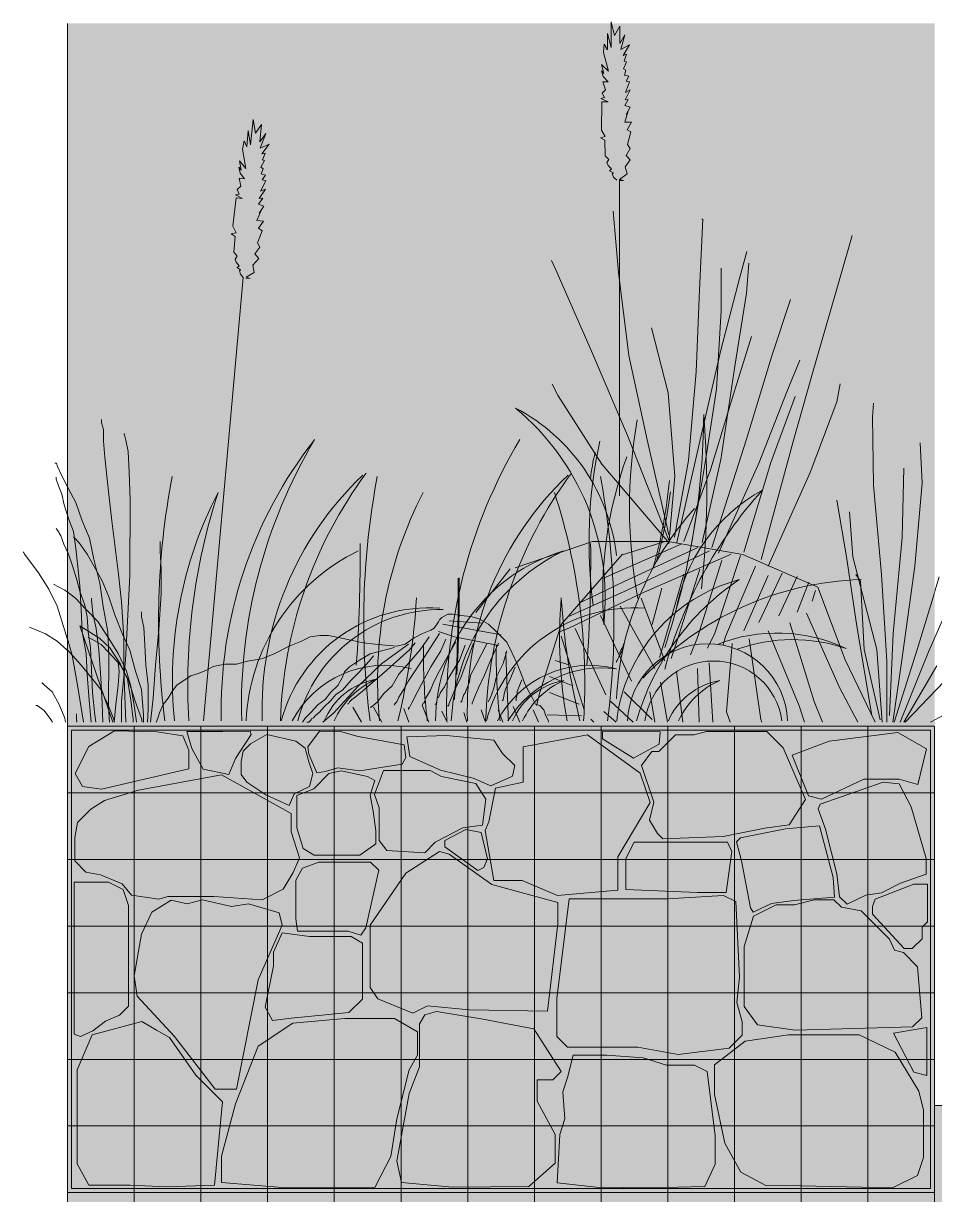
# Model space of a CAD drawing. Header units: centimetres. Extents: x -4381 to 5639, y -3920 to 4826.
# Drawn here: x 4.765 to 5.658, y 6.069 to 7.218 of the extents above; entities that cross this region are included whole.
import ezdxf
from ezdxf.xclip import XClip

# ---------------------------------------------------------------- set-up
doc = ezdxf.new("R2010")
doc.units = ezdxf.units.CM
doc.header["$MEASUREMENT"] = 0
doc.header["$XCLIPFRAME"] = 0
doc.set_wipeout_variables(frame=1)
doc.linetypes.add('Wipeout_Contour', pattern=[100, 0, -100])
for name, color, linetype, lineweight, true_color in [('00-TREES_Pen_No__184', 7, 'Continuous', 5, 0xc5d295), ('cad-block.com_Pen_No__62', 7, 'Continuous', 5, 0xaaaaaa), ('Mur de clôture_Pen_No__178', 7, 'Continuous', 5, 0xbda888)]:
    doc.layers.add(name, color=color, linetype=linetype, lineweight=lineweight, true_color=true_color)
for name, color, linetype, lineweight in [('0_Pen_No__1', 7, 'Continuous', 5), ('0_Pen_No__15', 214, 'Continuous', 5), ('0_Pen_No__7', 7, 'Continuous', 5), ('Mur de clôture_Pen_No__1', 7, 'Continuous', 5), ('net_Pen_No__1', 7, 'Continuous', 5)]:
    doc.layers.add(name, color=color, linetype=linetype, lineweight=lineweight)
doc.layers.add('Drawing & Figure', color=7, linetype='Continuous')
doc.layers.add('Mur de clôture', color=7, linetype='Continuous')

# ---------------------------------------------------------------- blocks, each defined once
blk = doc.blocks.new('Drawing_9_9', base_point=(-322.8585, 10.6179))
at = {"layer": '0_Pen_No__7', "linetype": 'Continuous', "ltscale": 10}
for p, q in [((4.7971, 6.7865), (4.7954, 6.7865)), ((4.7982, 6.7832), (4.7971, 6.7865)), ((4.797, 6.7707), (4.797, 6.7729)), ((4.7992, 6.7642), (4.797, 6.7707)), ((4.798, 6.7206), (4.7969, 6.7223)), ((4.8013, 6.7152), (4.798, 6.7206)), ((4.7659, 6.6973), (4.7648, 6.6995)), ((4.7648, 6.6995), (4.7648, 6.6984)), ((4.7719, 6.6891), (4.7659, 6.6973)), ((4.7794, 6.6788), (4.7719, 6.6891)), ((4.7898, 6.663), (4.7794, 6.6788)), ((4.799, 6.6651), (4.7941, 6.6679)), ((4.7979, 6.6461), (4.7898, 6.663)), ((4.7761, 6.6233), (4.7706, 6.6255)), ((4.7864, 6.6189), (4.7761, 6.6233)), ((4.7978, 6.6118), (4.7864, 6.6189)), ((4.7852, 6.5689), (4.783, 6.571)), ((4.783, 6.571), (4.783, 6.57)), ((4.7928, 6.5623), (4.7852, 6.5689)), ((4.7999, 6.5498), (4.7928, 6.5623)), ((4.7781, 6.5487), (4.777, 6.5487)), ((4.7852, 6.5438), (4.7781, 6.5487)), ((4.7917, 6.5351), (4.7852, 6.5438)), ((4.7931, 6.5324), (4.7917, 6.5351))]:
    blk.add_line(p, q, dxfattribs=at)
at = {"color": 254, "linetype": 'Wipeout_Contour', "lineweight": 0, "ltscale": 34.563073}
blk.add_wipeout([(4.808, 7.2179), (4.808, 6.5286), (5.658, 6.5286), (5.658, 7.2179)], dxfattribs=at).dxf.layer = 'Mur de clôture'
at = {"layer": 'Mur de clôture_Pen_No__178', "linetype": 'Continuous', "ltscale": 10}
blk.add_hatch(color=256, dxfattribs=at).paths.add_polyline_path([(4.808, 7.2179), (4.808, 6.5286), (5.658, 6.5286), (5.658, 7.2179)])
at = {"layer": '0_Pen_No__1', "linetype": 'Continuous', "ltscale": 10}
blk.add_line((5.3491, 7.0649), (5.3491, 6.7544), dxfattribs=at)
for centre, radius, start, end in [((5.0943, 6.6543), 0.2408, 353.804, 50.5944), ((5.1605, 6.675), 0.1868, 6.4157, 62.3514), ((5.8464, 6.743), 0.4875, 169.8252, 190.5422), ((4.6983, 6.8397), 0.7334, 341.4021, 359.5724), ((4.5405, 6.7605), 0.8942, 353.7574, 4.7341), ((5.7879, 6.709), 0.4687, 167.8041, 187.5915), ((5.5463, 6.7442), 0.2273, 166.6169, 173.1955), ((5.725, 6.6584), 0.3924, 159.9977, 184.3941), ((4.9314, 6.8129), 0.4687, 344.0783, 354.6946), ((4.9156, 6.8206), 0.4875, 344.4472, 352.6735), ((5.8109, 6.4707), 0.4327, 138.0458, 164.7605), ((5.5697, 6.6126), 0.1679, 118.662, 170.691), ((5.6477, 6.5407), 0.3019, 138.1844, 177.2435), ((3.6508, 6.6916), 1.444, 355.903, 0.6361), ((3.8769, 6.6916), 1.444, 355.903, 0.6361), ((3.747, 6.6578), 1.444, 355.903, 0.6361), ((3.7422, 6.6616), 1.4498, 356.7463, 0.4845), ((5.5951, 6.3672), 0.3052, 91.72, 136.9642), ((5.5035, 6.4616), 0.1583, 64.6579, 111.632), ((4.9314, 6.8129), 0.4687, 332.9719, 334.3081), ((5.519, 6.4519), 0.1615, 71.1137, 109.791), ((4.9156, 6.8206), 0.4875, 331.9566, 333.7023)]:
    blk.add_arc(centre, radius, start, end, dxfattribs=at)
at = {"layer": '0_Pen_No__15', "linetype": 'Continuous', "ltscale": 10, "flags": 128}
for points in [[(5.3464, 7.0641), (5.3432, 7.0672), (5.342, 7.0703), (5.3431, 7.0713), (5.3394, 7.0734), (5.3413, 7.0753), (5.3381, 7.0785), (5.3367, 7.0813), (5.3385, 7.0845), (5.3349, 7.0881), (5.3347, 7.1033), (5.3305, 7.1057), (5.3351, 7.1069), (5.3315, 7.1132), (5.3319, 7.1411), (5.3379, 7.1411), (5.3309, 7.1442), (5.3345, 7.1452), (5.332, 7.1496), (5.3353, 7.1529), (5.3329, 7.1607), (5.338, 7.1607), (5.3332, 7.1657), (5.3313, 7.1715), (5.3339, 7.1689), (5.3315, 7.1777), (5.3383, 7.1709), (5.3334, 7.1893), (5.3342, 7.1976), (5.3372, 7.192), (5.3372, 7.208), (5.3408, 7.1944), (5.3408, 7.2193), (5.3443, 7.2062), (5.3495, 7.2152), (5.3495, 7.1983), (5.3544, 7.2068), (5.3505, 7.1922), (5.3588, 7.197), (5.3528, 7.1865), (5.3558, 7.1876), (5.3537, 7.1809), (5.356, 7.1803), (5.3531, 7.1735), (5.3553, 7.1722), (5.3539, 7.167), (5.3584, 7.1663), (5.3555, 7.1613), (5.359, 7.1606), (5.355, 7.15), (5.3596, 7.1526), (5.3545, 7.143), (5.3577, 7.1434), (5.3542, 7.1373), (5.3597, 7.1358), (5.3557, 7.1284), (5.3577, 7.1321), (5.3543, 7.1211), (5.3609, 7.1211), (5.3565, 7.1136), (5.3603, 7.1114), (5.357, 7.0992), (5.3596, 7.0953), (5.3556, 7.0884), (5.3597, 7.0842), (5.3546, 7.0772), (5.3565, 7.0702), (5.3491, 7.0649), (5.3531, 7.0638), (5.3491, 7.0637)], [(4.9803, 6.9686), (4.9774, 6.972), (4.9765, 6.9752), (4.9777, 6.9761), (4.9742, 6.9786), (4.9762, 6.9802), (4.9734, 6.9837), (4.9723, 6.9867), (4.9744, 6.9896), (4.9711, 6.9936), (4.9724, 7.0088), (4.9685, 7.0116), (4.9732, 7.0123), (4.9702, 7.0189), (4.9734, 7.0467), (4.9794, 7.0461), (4.9727, 7.0498), (4.9764, 7.0505), (4.9743, 7.0551), (4.9779, 7.0581), (4.9763, 7.066), (4.9814, 7.0655), (4.9771, 7.071), (4.9758, 7.0769), (4.9781, 7.0741), (4.9766, 7.0831), (4.9827, 7.0757), (4.9796, 7.0945), (4.9812, 7.1026), (4.9837, 7.0968), (4.9852, 7.1127), (4.9875, 7.0988), (4.99, 7.1236), (4.9922, 7.1103), (4.9982, 7.1186), (4.9965, 7.1018), (5.0023, 7.1098), (4.9969, 7.0956), (5.0057, 7.0996), (4.9986, 7.0898), (5.0017, 7.0906), (4.999, 7.0841), (5.0012, 7.0833), (4.9976, 7.0768), (4.9997, 7.0753), (4.9979, 7.0703), (5.0022, 7.0691), (4.9988, 7.0644), (5.0023, 7.0634), (4.9972, 7.0532), (5.0021, 7.0554), (4.996, 7.0463), (4.9993, 7.0464), (4.9952, 7.0407), (5.0005, 7.0386), (4.9958, 7.0316), (4.9982, 7.0351), (4.9937, 7.0246), (5.0002, 7.024), (4.9952, 7.0169), (4.9987, 7.0143), (4.9943, 7.0025), (4.9964, 6.9983), (4.9917, 6.9919), (4.9955, 6.9873), (4.9897, 6.9809), (4.9909, 6.9737), (4.983, 6.9691), (4.9869, 6.9676), (4.9829, 6.968)]]:
    blk.add_lwpolyline(points, dxfattribs=at)
at = {"layer": '0_Pen_No__7', "linetype": 'Continuous', "ltscale": 10}
for p, q in [((5.3481, 6.9737), (5.3428, 7.0336)), ((5.4275, 6.9567), (5.4309, 7.0258)), ((5.4309, 7.0258), (5.4298, 7.0258)), ((5.5657, 6.97), (5.5772, 7.0097)), ((5.4672, 6.9691), (5.4738, 6.9941)), ((5.2866, 6.976), (5.2823, 6.9852)), ((5.3218, 6.8965), (5.2866, 6.976)), ((5.4487, 6.9359), (5.4487, 6.9778)), ((5.4737, 6.9533), (5.476, 6.9827)), ((5.3583, 6.892), (5.3481, 6.9737)), ((5.4486, 6.8973), (5.4672, 6.9691)), ((5.5383, 6.8748), (5.5657, 6.97)), ((5.4241, 6.8761), (5.4275, 6.9567)), ((5.4622, 6.8815), (5.4737, 6.9533)), ((5.4986, 6.8918), (5.5167, 6.9472)), ((5.4442, 6.8592), (5.4487, 6.9359)), ((5.3968, 6.8555), (5.3806, 6.9192)), ((5.461, 6.8543), (5.4785, 6.9109)), ((5.357, 6.8137), (5.3218, 6.8965)), ((5.4261, 6.801), (5.4486, 6.8973)), ((5.3761, 6.8093), (5.3583, 6.892)), ((5.4735, 6.8102), (5.4986, 6.8918)), ((5.5133, 6.8564), (5.5258, 6.8874)), ((5.4168, 6.7891), (5.4241, 6.8761)), ((5.4484, 6.7901), (5.4622, 6.8815)), ((5.5192, 6.8079), (5.5383, 6.8748)), ((5.2891, 6.8525), (5.2831, 6.8639)), ((5.5622, 6.8465), (5.5655, 6.8644)), ((5.3319, 6.7855), (5.2891, 6.8525)), ((5.4032, 6.7739), (5.3968, 6.8555)), ((5.4337, 6.7912), (5.4442, 6.8592)), ((5.4386, 6.7809), (5.461, 6.8543)), ((5.4859, 6.7873), (5.5133, 6.8564)), ((5.4973, 6.7873), (5.5214, 6.852)), ((5.536, 6.7774), (5.5622, 6.8465)), ((5.597, 6.8317), (5.5981, 6.8453)), ((4.8412, 6.8261), (4.8412, 6.8294)), ((4.8434, 6.8196), (4.8412, 6.8261)), ((5.598, 6.7648), (5.597, 6.8317)), ((4.8434, 6.8082), (4.8434, 6.8196)), ((4.8651, 6.8092), (4.8635, 6.8157)), ((4.8635, 6.8157), (4.8635, 6.8147)), ((5.3976, 6.7108), (5.357, 6.8137)), ((4.8444, 6.7924), (4.8434, 6.8082)), ((4.8673, 6.7978), (4.8651, 6.8092)), ((5.3976, 6.7162), (5.3761, 6.8093)), ((5.4395, 6.7036), (5.4735, 6.8102)), ((5.4879, 6.6921), (5.5192, 6.8079)), ((5.6459, 6.7669), (5.6438, 6.8066)), ((4.8466, 6.7739), (4.8444, 6.7924)), ((4.8683, 6.7776), (4.8673, 6.7978)), ((5.4052, 6.7086), (5.4261, 6.801)), ((5.4199, 6.7086), (5.4337, 6.7912)), ((4.8025, 6.774), (4.7982, 6.7832)), ((5.3965, 6.7097), (5.3319, 6.7855)), ((5.4031, 6.714), (5.4168, 6.7891)), ((5.4123, 6.7097), (5.4386, 6.7809)), ((5.4303, 6.7085), (5.4484, 6.7901)), ((5.446, 6.6982), (5.4859, 6.7873)), ((5.4711, 6.6992), (5.4973, 6.7873)), ((5.6262, 6.7136), (5.6279, 6.7816)), ((4.809, 6.7614), (4.8025, 6.774)), ((4.8487, 6.7527), (4.8466, 6.7739)), ((4.8694, 6.7504), (4.8683, 6.7776)), ((5.3976, 6.7075), (5.4032, 6.7739)), ((5.495, 6.6856), (5.536, 6.7774)), ((4.8025, 6.756), (4.7992, 6.7642)), ((4.8046, 6.7457), (4.8025, 6.756)), ((4.816, 6.7478), (4.809, 6.7614)), ((5.606, 6.6772), (5.598, 6.7648)), ((5.6386, 6.6853), (5.6459, 6.7669)), ((4.8089, 6.7321), (4.8046, 6.7457)), ((4.8225, 6.7299), (4.816, 6.7478)), ((4.8514, 6.7298), (4.8487, 6.7527)), ((4.8692, 6.6764), (4.8694, 6.7504)), ((5.5717, 6.6947), (5.562, 6.7502)), ((5.5777, 6.6947), (5.5745, 6.7387)), ((4.8138, 6.7195), (4.8089, 6.7321)), ((4.8296, 6.713), (4.8225, 6.7299)), ((4.8578, 6.6775), (4.8514, 6.7298)), ((4.8045, 6.707), (4.8013, 6.7152)), ((4.816, 6.7027), (4.8138, 6.7195)), ((4.816, 6.7119), (4.8138, 6.7141)), ((4.8203, 6.707), (4.816, 6.7119)), ((4.8339, 6.6923), (4.8296, 6.713)), ((5.6173, 6.6195), (5.6262, 6.7136)), ((4.8089, 6.6972), (4.8045, 6.707)), ((4.8181, 6.6847), (4.816, 6.7027)), ((4.8274, 6.6972), (4.8203, 6.707)), ((4.8987, 6.7003), (4.8987, 6.7096)), ((4.8997, 6.6824), (4.8987, 6.7003)), ((5.2469, 6.6839), (5.3225, 6.7098)), ((5.3225, 6.7098), (5.3965, 6.7097)), ((5.4101, 6.7075), (5.3421, 6.6777)), ((5.3938, 6.7097), (5.3508, 6.6962)), ((5.4259, 6.7037), (5.3529, 6.6701)), ((5.4373, 6.7004), (5.3567, 6.6619)), ((5.3965, 6.7097), (5.47, 6.697)), ((4.8127, 6.6858), (4.8089, 6.6972)), ((4.8339, 6.6858), (4.8274, 6.6972)), ((4.8398, 6.6689), (4.8339, 6.6923)), ((5.3519, 6.6973), (5.2919, 6.6283)), ((5.4585, 6.6971), (5.3703, 6.6586)), ((5.4493, 6.6911), (5.4257, 6.6155)), ((5.4678, 6.696), (5.4426, 6.6198)), ((5.47, 6.697), (5.5434, 6.6648)), ((5.5819, 6.6266), (5.5717, 6.6947)), ((5.6015, 6.6037), (5.5777, 6.6947)), ((4.817, 6.6722), (4.8127, 6.6858)), ((4.8202, 6.6662), (4.8181, 6.6847)), ((4.842, 6.671), (4.8339, 6.6858)), ((4.861, 6.6503), (4.8578, 6.6775)), ((4.867, 6.6378), (4.8692, 6.6764)), ((4.8997, 6.6584), (4.8997, 6.6824)), ((5.2081, 6.6399), (5.242, 6.6828)), ((5.3421, 6.6777), (5.3328, 6.6734)), ((5.4123, 6.6776), (5.3914, 6.6052)), ((5.428, 6.6824), (5.4051, 6.6106)), ((5.4825, 6.6856), (5.4529, 6.6165)), ((5.495, 6.6763), (5.4709, 6.6219)), ((5.5086, 6.6785), (5.4856, 6.6301)), ((5.5853, 6.6707), (5.5809, 6.6772)), ((5.6112, 6.5923), (5.606, 6.6772)), ((5.6259, 6.5933), (5.6386, 6.6853)), ((4.8055, 6.6619), (4.799, 6.6651)), ((4.8202, 6.6608), (4.817, 6.6722)), ((4.8213, 6.6428), (4.8202, 6.6662)), ((4.843, 6.646), (4.8398, 6.6689)), ((4.8485, 6.6553), (4.842, 6.671)), ((5.3529, 6.6701), (5.3121, 6.6505)), ((5.3905, 6.664), (5.3811, 6.6281)), ((5.5232, 6.6752), (5.5052, 6.6366)), ((5.5347, 6.6697), (5.5232, 6.6403)), ((5.5434, 6.6648), (5.5704, 6.5935)), ((5.5889, 6.6038), (5.5853, 6.6707)), ((5.6412, 6.6047), (5.6625, 6.6749)), ((5.6521, 6.6015), (5.6843, 6.6749)), ((4.8159, 6.6542), (4.8055, 6.6619)), ((4.8262, 6.6428), (4.8159, 6.6542)), ((4.8251, 6.6471), (4.8202, 6.6608)), ((4.8316, 6.6526), (4.8316, 6.6542)), ((4.8316, 6.6542), (4.8316, 6.6515)), ((4.8327, 6.639), (4.8316, 6.6526)), ((4.8545, 6.6378), (4.8485, 6.6553)), ((4.8974, 6.6231), (4.8997, 6.6584)), ((5.3567, 6.6619), (5.2985, 6.6359)), ((5.3703, 6.6586), (5.2995, 6.6245)), ((5.3703, 6.6542), (5.3936, 6.5927)), ((5.5412, 6.6615), (5.5379, 6.6512)), ((4.8055, 6.6221), (4.7979, 6.6461)), ((4.8223, 6.621), (4.8213, 6.6428)), ((4.8272, 6.6357), (4.8251, 6.6471)), ((4.8376, 6.6313), (4.8262, 6.6428)), ((4.8474, 6.621), (4.843, 6.646)), ((4.8631, 6.6155), (4.861, 6.6503)), ((5.3496, 6.6461), (5.3838, 6.5851)), ((4.8283, 6.621), (4.8272, 6.6357)), ((4.8359, 6.6243), (4.8327, 6.639)), ((4.8484, 6.6144), (4.8376, 6.6313)), ((4.862, 6.6188), (4.8545, 6.6378)), ((4.8647, 6.5937), (4.867, 6.6378)), ((4.8806, 6.6356), (4.8806, 6.6405)), ((4.8827, 6.6253), (4.8806, 6.6356)), ((5.1673, 6.6247), (5.1717, 6.6307)), ((5.1717, 6.6307), (5.1728, 6.6329)), ((5.1728, 6.6329), (5.1749, 6.635)), ((5.1749, 6.635), (5.1809, 6.6383)), ((5.1809, 6.6383), (5.1853, 6.6383)), ((5.182, 6.6318), (5.2146, 6.6295)), ((5.1853, 6.6383), (5.1934, 6.6372)), ((5.1934, 6.6372), (5.2032, 6.6361)), ((5.2032, 6.6361), (5.2114, 6.6339)), ((5.2114, 6.6339), (5.2206, 6.6284)), ((5.3306, 6.6369), (5.3609, 6.5726)), ((5.5161, 6.63), (5.5399, 6.5527)), ((5.5324, 6.6392), (5.5649, 6.5663)), ((4.8125, 6.5982), (4.8055, 6.6221)), ((4.8397, 6.6145), (4.8202, 6.627)), ((4.8261, 6.5998), (4.8223, 6.621)), ((4.8305, 6.6052), (4.8283, 6.621)), ((4.8386, 6.603), (4.8359, 6.6243)), ((4.8484, 6.5981), (4.8474, 6.621)), ((4.8691, 6.603), (4.862, 6.6188)), ((4.8838, 6.6084), (4.8827, 6.6253)), ((4.8941, 6.5882), (4.8974, 6.6231)), ((5.1477, 6.615), (5.1559, 6.6193)), ((5.1559, 6.6193), (5.164, 6.6225)), ((5.1727, 6.6193), (5.158, 6.5964)), ((5.164, 6.6225), (5.1673, 6.6247)), ((5.1716, 6.6214), (5.1874, 6.616)), ((5.176, 6.6285), (5.2331, 6.6181)), ((5.2206, 6.6284), (5.2282, 6.6213)), ((5.2282, 6.6213), (5.2386, 6.611)), ((5.2919, 6.6283), (5.2711, 6.5614)), ((5.2995, 6.6245), (5.2908, 6.6212)), ((5.3055, 6.6244), (5.3358, 6.5591)), ((5.4426, 6.6198), (5.4355, 6.6051)), ((5.4949, 6.6219), (5.5252, 6.5484)), ((5.5964, 6.539), (5.5819, 6.6266)), ((5.6139, 6.539), (5.6173, 6.6195)), ((4.8103, 6.6009), (4.7978, 6.6118)), ((4.8326, 6.6134), (4.8283, 6.6156)), ((4.8408, 6.6085), (4.8326, 6.6134)), ((4.8495, 6.6052), (4.8397, 6.6145)), ((4.8484, 6.6008), (4.8408, 6.6085)), ((4.8576, 6.5997), (4.8484, 6.6144)), ((4.8631, 6.5834), (4.8631, 6.6155)), ((4.8848, 6.5883), (4.8838, 6.6084)), ((5.0105, 6.5994), (5.0253, 6.607)), ((5.0253, 6.607), (5.0367, 6.6114)), ((5.0367, 6.6114), (5.0459, 6.6162)), ((5.0459, 6.6162), (5.0552, 6.6173)), ((5.0552, 6.6173), (5.0639, 6.6173)), ((5.0639, 6.6173), (5.0753, 6.6151)), ((5.0753, 6.6151), (5.0857, 6.6129)), ((5.0857, 6.6129), (5.0982, 6.6102)), ((5.0982, 6.6102), (5.1096, 6.609)), ((5.1096, 6.609), (5.1194, 6.6079)), ((5.1422, 6.609), (5.1161, 6.59)), ((5.1194, 6.6079), (5.1308, 6.6068)), ((5.1308, 6.6068), (5.139, 6.609)), ((5.139, 6.609), (5.1477, 6.615)), ((5.1488, 6.6101), (5.1433, 6.6035)), ((5.1624, 6.616), (5.1537, 6.6035)), ((5.1885, 6.6111), (5.1727, 6.5828)), ((5.1787, 6.6138), (5.1738, 6.6024)), ((5.1874, 6.616), (5.2304, 6.6077)), ((5.1977, 6.6078), (5.1923, 6.5931)), ((5.2059, 6.6099), (5.1977, 6.5877)), ((5.2195, 6.6099), (5.208, 6.5876)), ((5.2304, 6.6099), (5.2227, 6.593)), ((5.2386, 6.611), (5.244, 6.6001)), ((5.2919, 6.6169), (5.313, 6.5488)), ((5.4051, 6.6106), (5.3996, 6.5949)), ((5.4257, 6.6155), (5.4186, 6.5986)), ((5.4529, 6.6165), (5.4508, 6.6084)), ((5.4595, 6.6095), (5.4539, 6.5425)), ((5.4763, 6.6143), (5.4876, 6.5349)), ((4.8212, 6.5884), (4.8103, 6.6009)), ((4.8179, 6.5688), (4.8125, 6.5982)), ((4.8271, 6.5791), (4.8261, 6.5998)), ((4.8315, 6.5835), (4.8305, 6.6052)), ((4.8407, 6.5758), (4.8386, 6.603)), ((4.8483, 6.5475), (4.8484, 6.5981)), ((4.8598, 6.5883), (4.8484, 6.6008)), ((4.8598, 6.5894), (4.8495, 6.6052)), ((4.8658, 6.5823), (4.8576, 6.5997)), ((4.8745, 6.5823), (4.8691, 6.603)), ((4.998, 6.5946), (5.0105, 6.5994)), ((5.1047, 6.5993), (5.0943, 6.5933)), ((5.1079, 6.5976), (5.1036, 6.5922)), ((5.1286, 6.6057), (5.1047, 6.5993)), ((5.1433, 6.6035), (5.1182, 6.5807)), ((5.1537, 6.6035), (5.1411, 6.5888)), ((5.158, 6.5964), (5.1487, 6.5828)), ((5.1738, 6.6024), (5.164, 6.5866)), ((5.2385, 6.6023), (5.2352, 6.5898)), ((5.244, 6.6001), (5.2488, 6.5897)), ((5.3914, 6.6052), (5.3882, 6.596)), ((5.6046, 6.5346), (5.5889, 6.6038)), ((4.8315, 6.5758), (4.8212, 6.5884)), ((4.8576, 6.5905), (4.8576, 6.5927)), ((4.8587, 6.5823), (4.8576, 6.5905)), ((4.8668, 6.5747), (4.8598, 6.5894)), ((4.8679, 6.5736), (4.8598, 6.5883)), ((4.8608, 6.5529), (4.8647, 6.5937)), ((4.887, 6.5687), (4.8848, 6.5883)), ((4.8918, 6.5561), (4.8941, 6.5882)), ((4.9436, 6.5832), (4.9507, 6.587)), ((4.9507, 6.587), (4.9621, 6.5892)), ((4.9621, 6.5892), (4.9735, 6.5892)), ((4.9735, 6.5892), (4.9844, 6.5924)), ((4.9844, 6.5924), (4.998, 6.5946)), ((5.0845, 6.5868), (5.0796, 6.5819)), ((5.0943, 6.5933), (5.0845, 6.5868)), ((5.1161, 6.59), (5.0921, 6.5672)), ((5.1036, 6.5922), (5.0932, 6.5808)), ((5.1411, 6.5888), (5.1329, 6.5796)), ((5.164, 6.5866), (5.158, 6.5752)), ((5.1923, 6.5931), (5.1819, 6.5763)), ((5.1977, 6.5877), (5.1933, 6.5751)), ((5.208, 6.5876), (5.2031, 6.5784)), ((5.2227, 6.593), (5.2167, 6.5784)), ((5.2352, 6.5898), (5.2281, 6.5762)), ((5.2467, 6.5865), (5.2417, 6.574)), ((5.2488, 6.5897), (5.2532, 6.5783)), ((5.2859, 6.5929), (5.2994, 6.5885)), ((4.8293, 6.5541), (4.8271, 6.5791)), ((4.8325, 6.5612), (4.8315, 6.5835)), ((4.8407, 6.5644), (4.8315, 6.5758)), ((4.8418, 6.5508), (4.8407, 6.5758)), ((4.8576, 6.5687), (4.8587, 6.5823)), ((4.8646, 6.5497), (4.8631, 6.5834)), ((4.8701, 6.5676), (4.8658, 6.5823)), ((4.8701, 6.554), (4.8668, 6.5747)), ((4.8744, 6.5529), (4.8679, 6.5736)), ((4.8804, 6.5643), (4.8745, 6.5823)), ((4.9153, 6.5686), (4.9223, 6.5735)), ((4.9223, 6.5735), (4.9289, 6.5778)), ((4.9289, 6.5778), (4.936, 6.58)), ((4.936, 6.58), (4.9436, 6.5832)), ((5.0774, 6.5765), (5.0731, 6.5683)), ((5.0796, 6.5819), (5.0774, 6.5765)), ((5.0856, 6.5732), (5.0774, 6.5639)), ((5.0932, 6.5808), (5.0856, 6.5732)), ((5.1182, 6.5807), (5.1046, 6.5693)), ((5.1329, 6.5796), (5.1264, 6.5682)), ((5.1422, 6.5731), (5.1378, 6.5649)), ((5.1487, 6.5828), (5.1422, 6.5731)), ((5.158, 6.5752), (5.1514, 6.5627)), ((5.1727, 6.5828), (5.1672, 6.5719)), ((5.1819, 6.5763), (5.1775, 6.567)), ((5.1933, 6.5751), (5.1884, 6.5659)), ((5.2031, 6.5784), (5.202, 6.5719)), ((5.2167, 6.5784), (5.2113, 6.5669)), ((5.2281, 6.5762), (5.2259, 6.5658)), ((5.2417, 6.574), (5.2374, 6.5647)), ((5.2532, 6.5739), (5.2488, 6.5625)), ((5.2532, 6.5783), (5.2564, 6.5701)), ((5.2804, 6.5772), (5.3032, 6.5679)), ((4.8222, 6.5405), (4.8179, 6.5688)), ((4.8347, 6.5394), (4.8325, 6.5612)), ((4.8472, 6.5508), (4.8407, 6.5644)), ((4.8554, 6.5497), (4.8576, 6.5687)), ((4.8733, 6.5486), (4.8701, 6.5676)), ((4.8826, 6.5393), (4.8804, 6.5643)), ((4.8869, 6.5453), (4.887, 6.5687)), ((4.9065, 6.5561), (4.9109, 6.5632)), ((4.9109, 6.5632), (4.9153, 6.5686)), ((5.066, 6.5618), (5.0605, 6.5547)), ((5.0731, 6.5683), (5.066, 6.5618)), ((5.0866, 6.5607), (5.0687, 6.5411)), ((5.0774, 6.5639), (5.0709, 6.5596)), ((5.0921, 6.5672), (5.0866, 6.5607)), ((5.097, 6.5628), (5.0899, 6.5568)), ((5.1046, 6.5693), (5.097, 6.5628)), ((5.1182, 6.5606), (5.1117, 6.5524)), ((5.1264, 6.5682), (5.1182, 6.5606)), ((5.1351, 6.5606), (5.1329, 6.5568)), ((5.1378, 6.5649), (5.1351, 6.5606)), ((5.1514, 6.5627), (5.1454, 6.5513)), ((5.1639, 6.5638), (5.159, 6.5556)), ((5.1672, 6.5719), (5.1639, 6.5638)), ((5.1737, 6.5616), (5.1715, 6.5567)), ((5.1775, 6.567), (5.1737, 6.5616)), ((5.1884, 6.5659), (5.184, 6.5556)), ((5.1987, 6.5637), (5.1976, 6.5604)), ((5.202, 6.5719), (5.1987, 6.5637)), ((5.2113, 6.5669), (5.208, 6.5593)), ((5.2259, 6.5658), (5.2227, 6.5566)), ((5.2363, 6.5615), (5.2352, 6.5544)), ((5.2374, 6.5647), (5.2363, 6.5615)), ((5.2488, 6.5625), (5.2488, 6.5593)), ((5.2564, 6.5701), (5.2602, 6.5625)), ((5.2602, 6.5625), (5.2635, 6.5565)), ((5.2711, 6.5614), (5.2678, 6.5489)), ((5.2804, 6.5614), (5.3097, 6.5499)), ((5.3538, 6.5623), (5.381, 6.5351)), ((4.8053, 6.5362), (4.7999, 6.5498)), ((4.8532, 6.5361), (4.8472, 6.5508)), ((4.8722, 6.535), (4.8701, 6.554)), ((4.8804, 6.536), (4.8744, 6.5529)), ((4.8983, 6.5414), (4.9016, 6.5496)), ((4.9016, 6.5496), (4.9065, 6.5561)), ((5.0534, 6.5493), (5.0469, 6.5422)), ((5.0605, 6.5547), (5.0534, 6.5493)), ((5.066, 6.5536), (5.0594, 6.5471)), ((5.0709, 6.5596), (5.066, 6.5536)), ((5.0834, 6.5503), (5.0823, 6.5503)), ((5.0845, 6.5525), (5.0834, 6.5503)), ((5.0866, 6.5547), (5.0845, 6.5525)), ((5.0899, 6.5568), (5.0866, 6.5547)), ((5.1117, 6.5524), (5.1068, 6.5481)), ((5.1307, 6.5524), (5.1285, 6.5502)), ((5.1285, 6.5502), (5.1285, 6.5492)), ((5.1329, 6.5568), (5.1307, 6.5524)), ((5.1454, 6.5513), (5.1421, 6.5448)), ((5.1568, 6.5513), (5.1557, 6.5491)), ((5.1579, 6.5513), (5.1568, 6.5513)), ((5.159, 6.5556), (5.1579, 6.5524)), ((5.1579, 6.5524), (5.1579, 6.5513)), ((5.1693, 6.5502), (5.1682, 6.5502)), ((5.1704, 6.5545), (5.1693, 6.5502)), ((5.1704, 6.5567), (5.1704, 6.5545)), ((5.1715, 6.5567), (5.1704, 6.5567)), ((5.184, 6.5556), (5.1818, 6.5501)), ((5.1818, 6.5501), (5.1818, 6.549)), ((5.1944, 6.5523), (5.1933, 6.5523)), ((5.1933, 6.5523), (5.1944, 6.5523)), ((5.1955, 6.5566), (5.1944, 6.5534)), ((5.1944, 6.5534), (5.1944, 6.5523)), ((5.1966, 6.5594), (5.1955, 6.5566)), ((5.1976, 6.5604), (5.1966, 6.5594)), ((5.208, 6.5593), (5.2047, 6.5512)), ((5.2047, 6.5512), (5.2047, 6.5501)), ((5.2227, 6.5566), (5.2205, 6.5522)), ((5.2352, 6.5544), (5.2341, 6.5533)), ((5.2488, 6.5593), (5.2477, 6.5555)), ((5.2477, 6.5555), (5.2477, 6.5533)), ((5.2635, 6.5565), (5.2667, 6.55)), ((5.2667, 6.55), (5.2711, 6.5489)), ((4.8167, 6.5351), (4.8167, 6.5405)), ((4.8167, 6.5405), (4.8167, 6.5362)), ((4.8972, 6.5382), (4.8983, 6.5414)), ((5.0469, 6.5422), (5.0414, 6.5368)), ((5.0512, 6.539), (5.0491, 6.5368)), ((5.0551, 6.5422), (5.0512, 6.539)), ((5.0594, 6.5471), (5.0551, 6.5422)), ((5.1057, 6.547), (5.1046, 6.547)), ((5.1068, 6.5481), (5.1057, 6.547)), ((5.1421, 6.5448), (5.1421, 6.5469)), ((5.1808, 6.548), (5.1808, 6.5491)), ((5.1818, 6.549), (5.1808, 6.548)), ((5.2711, 6.5489), (5.2749, 6.5445)), ((5.2749, 6.5445), (5.277, 6.5385)), ((5.2781, 6.5396), (5.3119, 6.5385)), ((5.313, 6.5488), (5.3146, 6.5444)), ((5.0491, 6.5368), (5.0469, 6.5357)), ((5.0469, 6.5357), (5.0469, 6.5346))]:
    blk.add_line(p, q, dxfattribs=at)
at = {"color": 254, "linetype": 'Wipeout_Contour', "lineweight": 0, "ltscale": 39.930292}
blk.add_wipeout([(5.658, 6.5286), (4.808, 6.5286), (4.808, 5.4131), (5.658, 5.4131), (5.658, 6.1562)], dxfattribs=at).dxf.layer = 'Mur de clôture'
at = {"layer": '00-TREES_Pen_No__184', "linetype": 'Continuous', "lineweight": 0, "ltscale": 10, "true_color": 0xadd995}
blk.add_hatch(color=81, dxfattribs=at).paths.add_polyline_path([(5.5994, 6.5324), (5.5964, 6.539), (5.557, 6.6289), (5.5232, 6.6752), (5.4199, 6.7086), (5.368, 6.72), (5.3012, 6.7101), (5.2321, 6.6788), (5.1978, 6.6516), (5.1477, 6.615), (5.103, 6.6097), (5.0552, 6.6173), (5.0203, 6.5956), (4.9436, 6.5832), (4.9109, 6.5632), (4.8994, 6.5324)])
at = {"layer": 'Mur de clôture', "linetype": 'Continuous', "lineweight": 0, "ltscale": 10, "true_color": 0x000000}
blk.add_hatch(color=18, dxfattribs=at).paths.add_polyline_path([(5.658, 1.8562), (6.508, 1.8562), (6.508, 6.1562), (5.658, 6.1562)])
at = {"layer": 'Mur de clôture_Pen_No__178', "linetype": 'Continuous', "ltscale": 10}
blk.add_hatch(color=256, dxfattribs=at).paths.add_polyline_path([(5.658, 6.5286), (4.808, 6.5286), (4.808, 5.4131), (5.658, 5.4131), (5.658, 6.1562)])
at = {"layer": '0_Pen_No__1', "linetype": 'Continuous', "ltscale": 10}
blk.add_line((4.9803, 6.9686), (4.9413, 6.5336), dxfattribs=at)
for centre, radius, start, end in [((5.3886, 6.5443), 0.43, 141.9142, 181.42), ((5.4908, 6.5482), 0.5123, 149.3255, 181.6242), ((5.6919, 6.5482), 0.5123, 149.3255, 181.6242), ((5.6596, 6.6313), 0.7624, 169.2468, 187.3564), ((5.3142, 6.5454), 0.3155, 133.3945, 182.1294), ((5.4483, 6.5205), 0.4318, 143.5842, 178.2607), ((5.8607, 6.6313), 0.7624, 169.2468, 187.3564), ((5.5154, 6.5454), 0.3155, 133.3945, 182.1294), ((5.6495, 6.5205), 0.4318, 143.5842, 178.2607), ((4.5813, 6.6313), 0.7624, 352.6436, 10.7532), ((5.3131, 6.5733), 0.4023, 152.7073, 185.6578), ((5.5381, 6.5695), 0.6122, 162.09, 183.3579), ((5.5142, 6.5733), 0.4023, 152.7073, 185.6578), ((4.7028, 6.5695), 0.6122, 356.6421, 17.91), ((5.1785, 6.5244), 0.1957, 115.9347, 177.2904), ((5.3446, 6.532), 0.1758, 106.6848, 179.4665), ((5.3797, 6.5244), 0.1957, 115.9347, 177.2904), ((5.5085, 6.5144), 0.1633, 104.8841, 173.2419), ((5.6061, 6.4651), 0.2498, 123.9647, 164.0699), ((4.4706, 6.6952), 0.6807, 346.2706, 356.5512), ((5.7505, 6.6152), 0.4601, 175.1306, 190.2082), ((5.9715, 6.6952), 0.6807, 183.4488, 193.7294), ((5.1618, 6.4952), 0.1493, 85.7403, 165.0763), ((5.1743, 6.4979), 0.145, 89.2291, 165.7577), ((5.3629, 6.4952), 0.1493, 85.7403, 165.0763), ((5.6895, 6.5967), 0.5326, 178.8205, 186.8028), ((5.7609, 6.5967), 0.5326, 178.8205, 186.8028), ((5.4354, 6.531), 0.0784, 1.9475, 178.0525), ((-101.4799, 2.458), 106.7979, 2.187071, 2.223184), ((5.1186, 6.4862), 0.102, 75.0609, 152.3173), ((5.3197, 6.4862), 0.102, 75.0609, 152.3173), ((5.3321, 6.4778), 0.1079, 82.5943, 148.8491), ((5.4412, 6.5247), 0.0677, 7.5862, 172.4138), ((5.1226, 6.5072), 0.0683, 100.1696, 157.2163), ((5.1426, 6.501), 0.0801, 113.6494, 155.9867), ((5.3067, 6.5061), 0.0683, 100.1696, 156.2039), ((5.3268, 6.4999), 0.0801, 113.6494, 155.1157), ((5.4595, 6.5061), 0.0683, 100.1696, 156.2039), ((5.4795, 6.4999), 0.0801, 113.6494, 155.1157)]:
    blk.add_arc(centre, radius, start, end, dxfattribs=at)
at = {"layer": '0_Pen_No__7', "linetype": 'Continuous', "ltscale": 10}
for p, q in [((4.8202, 6.627), (4.8524, 6.5324)), ((5.6065, 6.5324), (5.6015, 6.6037)), ((5.6185, 6.5324), (5.6412, 6.6047)), ((5.6243, 6.5324), (5.6521, 6.6015)), ((5.4257, 6.585), (5.4272, 6.5324)), ((5.4371, 6.5905), (5.4405, 6.5324)), ((5.5704, 6.5935), (5.5996, 6.5324)), ((5.6111, 6.5324), (5.6112, 6.5923)), ((5.6172, 6.5324), (5.6259, 6.5933)), ((5.6277, 6.5324), (5.6602, 6.5878)), ((5.6291, 6.5324), (5.6874, 6.5932)), ((5.405, 6.5824), (5.4111, 6.5324)), ((5.3788, 6.5623), (5.3839, 6.5324)), ((5.3892, 6.5715), (5.3963, 6.5324)), ((5.5649, 6.5663), (5.5829, 6.5324)), ((4.8312, 6.5324), (4.8293, 6.5541)), ((4.8426, 6.5324), (4.8418, 6.5508)), ((4.8538, 6.5324), (4.8554, 6.5497)), ((4.8608, 6.5324), (4.8608, 6.5529)), ((4.8653, 6.5324), (4.8646, 6.5497)), ((4.8892, 6.5324), (4.8918, 6.5561)), ((5.1557, 6.5491), (5.1623, 6.5324)), ((5.3402, 6.5531), (5.3626, 6.5324)), ((5.5399, 6.5527), (5.548, 6.5324)), ((4.8237, 6.5324), (4.8222, 6.5405)), ((4.8357, 6.5324), (4.8347, 6.5394)), ((4.8491, 6.5324), (4.8483, 6.5475)), ((4.8755, 6.5328), (4.8733, 6.5486)), ((4.8825, 6.5324), (4.8826, 6.5393)), ((4.8865, 6.5324), (4.8869, 6.5453)), ((4.8951, 6.5327), (4.8972, 6.5382)), ((5.0687, 6.5411), (5.0584, 6.5324)), ((5.0877, 6.5471), (5.0962, 6.5324)), ((5.1078, 6.547), (5.116, 6.5324)), ((5.1378, 6.5459), (5.1425, 6.5324)), ((5.1748, 6.5431), (5.1801, 6.5324)), ((5.1965, 6.5419), (5.1995, 6.5324)), ((5.2134, 6.5446), (5.2178, 6.5324)), ((5.2303, 6.5446), (5.2348, 6.5324)), ((5.245, 6.5478), (5.2515, 6.5324)), ((5.2645, 6.5445), (5.2698, 6.5324)), ((5.277, 6.5385), (5.2792, 6.5342)), ((5.3336, 6.5428), (5.3458, 6.5324)), ((5.4539, 6.5425), (5.4575, 6.5324)), ((5.5252, 6.5484), (5.5305, 6.5324)), ((5.6541, 6.5324), (5.683, 6.5481)), ((4.806, 6.5324), (4.8053, 6.5362)), ((4.8167, 6.5362), (4.8172, 6.5324)), ((4.817, 6.5324), (4.8167, 6.5351)), ((4.8541, 6.5324), (4.8532, 6.5361)), ((4.8722, 6.5324), (4.8722, 6.535)), ((4.8755, 6.5324), (4.8755, 6.5328)), ((4.881, 6.5324), (4.8804, 6.536)), ((4.8949, 6.5324), (4.8951, 6.5327)), ((5.0414, 6.5368), (5.0383, 6.5324)), ((5.0447, 6.5324), (5.0425, 6.5325)), ((5.0425, 6.5325), (5.0425, 6.5324)), ((5.0469, 6.5346), (5.0447, 6.5324)), ((5.2792, 6.5342), (5.2794, 6.5324)), ((5.3211, 6.5352), (5.324, 6.5324)), ((5.4876, 6.5349), (5.4886, 6.5324))]:
    blk.add_line(p, q, dxfattribs=at)
at = {"layer": 'cad-block.com_Pen_No__62', "linetype": 'Continuous', "ltscale": 10, "flags": 128}
for points in [[(4.9268, 6.4867), (4.9268, 6.5049), (4.9209, 6.5191), (4.8958, 6.5229), (4.8541, 6.5238), (4.8289, 6.5086), (4.8155, 6.4821), (4.8228, 6.4692), (4.8412, 6.4666)], [(4.941, 6.4862), (4.9298, 6.5067), (4.925, 6.5233), (4.9603, 6.5234), (4.9871, 6.5235), (4.988, 6.5204), (4.9728, 6.4969), (4.9662, 6.4812)], [(5.0035, 6.5202), (5.0317, 6.5138), (5.0411, 6.507), (5.0444, 6.4936), (5.0484, 6.482), (5.0452, 6.4693), (5.0303, 6.462), (5.0253, 6.4508), (5.0025, 6.4612), (4.9838, 6.4737), (4.9781, 6.4812), (4.9781, 6.4939), (4.9803, 6.5038), (4.9875, 6.511)], [(5.0447, 6.5009), (5.0524, 6.4828), (5.0609, 6.484), (5.073, 6.4876), (5.0946, 6.4847), (5.1361, 6.4912), (5.1397, 6.4976), (5.138, 6.5102), (5.0929, 6.5183), (5.0756, 6.5234), (5.0549, 6.5235), (5.0437, 6.5083)], [(5.1405, 6.5179), (5.1435, 6.4988), (5.1737, 6.4853), (5.2056, 6.4774), (5.2231, 6.4701), (5.2442, 6.4794), (5.2464, 6.4899), (5.2345, 6.5018), (5.226, 6.5147), (5.1795, 6.5194)], [(5.2258, 6.377), (5.2537, 6.377), (5.2884, 6.3625), (5.3475, 6.3676), (5.3475, 6.4002), (5.3793, 6.4535), (5.3692, 6.4823), (5.3176, 6.5199), (5.2545, 6.5082), (5.2545, 6.4734), (5.2276, 6.4677), (5.2211, 6.4347), (5.2173, 6.4262)], [(5.3324, 6.5232), (5.3325, 6.516), (5.3628, 6.497), (5.3879, 6.5109), (5.389, 6.5229)], [(5.3915, 6.4181), (5.3863, 6.4233), (5.3784, 6.4362), (5.3828, 6.454), (5.3708, 6.49), (5.3808, 6.5037), (5.3877, 6.5037), (5.404, 6.5199), (5.4223, 6.5199), (5.4343, 6.5234), (5.4934, 6.5234), (5.5095, 6.5073), (5.5316, 6.4564), (5.5153, 6.4316), (5.4917, 6.4284), (5.4507, 6.4202)], [(5.547, 6.457), (5.5345, 6.4601), (5.5185, 6.4999), (5.5548, 6.5136), (5.6221, 6.5224), (5.6499, 6.5061), (5.6415, 6.4711), (5.6233, 6.4766), (5.5887, 6.4766)], [(4.9989, 6.358), (5.0193, 6.3685), (5.0293, 6.3848), (5.0354, 6.3993), (5.0273, 6.4247), (5.0273, 6.4428), (4.9802, 6.469), (4.9589, 6.4808), (4.8774, 6.4657), (4.8443, 6.4557), (4.8307, 6.4469), (4.8178, 6.434), (4.8152, 6.4192), (4.8152, 6.3962), (4.8259, 6.3854), (4.8402, 6.3825), (4.8616, 6.3738), (4.8706, 6.3626), (4.8974, 6.3587), (4.9062, 6.3613), (4.9515, 6.3613)], [(5.0329, 6.4606), (5.0329, 6.4289), (5.0389, 6.4085), (5.0498, 6.4018), (5.0944, 6.4018), (5.1103, 6.4129), (5.1103, 6.4259), (5.1077, 6.4451), (5.1047, 6.4607), (5.1092, 6.4751), (5.102, 6.4792), (5.0762, 6.4847), (5.0643, 6.4821), (5.0493, 6.467)], [(5.1135, 6.4164), (5.1135, 6.4306), (5.1135, 6.4482), (5.1089, 6.4614), (5.1177, 6.485), (5.1635, 6.485), (5.1745, 6.4792), (5.2081, 6.4721), (5.2179, 6.4568), (5.2147, 6.4314), (5.1956, 6.4288), (5.1685, 6.4147), (5.1582, 6.4043), (5.121, 6.4065)], [(5.5648, 6.3609), (5.5621, 6.3836), (5.5511, 6.4273), (5.5438, 6.4474), (5.5458, 6.4519), (5.6075, 6.4734), (5.6233, 6.4719), (5.6349, 6.4493), (5.6497, 6.3988), (5.6497, 6.3833), (5.6245, 6.3743), (5.6058, 6.365), (5.5905, 6.3626), (5.5722, 6.3538)], [(5.178, 6.41), (5.178, 6.4163), (5.1983, 6.4271), (5.2135, 6.4241), (5.2198, 6.3983), (5.216, 6.3899), (5.2101, 6.3868)], [(5.4775, 6.3503), (5.4687, 6.3963), (5.4638, 6.415), (5.4677, 6.4188), (5.5119, 6.4277), (5.5453, 6.4306), (5.5587, 6.38), (5.5598, 6.3607), (5.52, 6.3576), (5.4981, 6.3545), (5.4801, 6.3461)], [(5.3553, 6.3683), (5.3553, 6.3988), (5.3636, 6.4148), (5.455, 6.4148), (5.4592, 6.4055), (5.4537, 6.3653), (5.4257, 6.3653)], [(5.2016, 6.2503), (5.161, 6.254), (5.1465, 6.2468), (5.1121, 6.261), (5.1046, 6.2721), (5.1046, 6.3333), (5.1397, 6.3844), (5.1727, 6.4056), (5.1822, 6.4028), (5.2241, 6.3733), (5.2886, 6.3555), (5.2886, 6.3345), (5.2785, 6.2488)], [(5.0334, 6.3273), (5.0832, 6.3273), (5.0955, 6.3233), (5.1005, 6.3307), (5.1131, 6.3871), (5.105, 6.3951), (5.0544, 6.3951), (5.0382, 6.3892), (5.0318, 6.3774), (5.0318, 6.3394)], [(4.8144, 6.2263), (4.8144, 6.3754), (4.8438, 6.3754), (4.8483, 6.3754), (4.8625, 6.3682), (4.8678, 6.3527), (4.8678, 6.2538), (4.859, 6.2449), (4.8452, 6.239), (4.8327, 6.2295), (4.8208, 6.224)], [(5.597, 6.3441), (5.597, 6.3515), (5.5999, 6.3588), (5.6376, 6.3735), (5.6509, 6.3735), (5.6509, 6.3525), (5.6509, 6.3364), (5.6457, 6.3312), (5.6457, 6.32), (5.6359, 6.3102), (5.6281, 6.3102)], [(4.8764, 6.2636), (4.8733, 6.2836), (4.8804, 6.3243), (4.8905, 6.3461), (4.9096, 6.3577), (4.9253, 6.3541), (4.9403, 6.358), (4.9687, 6.3517), (4.9854, 6.3542), (5.0154, 6.3455), (5.0184, 6.3331), (4.9949, 6.2796), (4.9737, 6.1724), (4.9528, 6.1724), (4.9128, 6.2241)], [(5.2877, 6.2239), (5.2877, 6.2613), (5.2998, 6.3591), (5.3192, 6.3591), (5.3961, 6.3591), (5.4511, 6.3624), (5.463, 6.3566), (5.4668, 6.2822), (5.4641, 6.2573), (5.4694, 6.2385), (5.4694, 6.2254), (5.4565, 6.2125), (5.4065, 6.2063), (5.367, 6.2136), (5.2982, 6.2136)], [(5.5212, 6.2303), (5.4845, 6.2356), (5.4713, 6.2536), (5.4713, 6.3124), (5.4806, 6.3422), (5.5026, 6.3532), (5.5205, 6.3532), (5.5398, 6.3581), (5.5593, 6.3581), (5.5667, 6.3508), (5.586, 6.3473), (5.6139, 6.3194), (5.6186, 6.3088), (5.6276, 6.3063), (5.6414, 6.2925), (5.6455, 6.2425), (5.6365, 6.2334)], [(5.0089, 6.2397), (5.0019, 6.2529), (5.01, 6.2934), (5.01, 6.3066), (5.0184, 6.3257), (5.0451, 6.3222), (5.0862, 6.3222), (5.0971, 6.3155), (5.0971, 6.2608), (5.0839, 6.2476), (5.0272, 6.2421)], [(4.959, 6.0808), (4.959, 6.1066), (4.9725, 6.1581), (4.9949, 6.2147), (5.0289, 6.2371), (5.0799, 6.2417), (5.1286, 6.2417), (5.1512, 6.2287), (5.1512, 6.2056), (5.1429, 6.1912), (5.1308, 6.1431), (5.125, 6.1063), (5.1092, 6.0758), (5.0224, 6.0754)], [(5.1307, 6.1016), (5.1355, 6.0807), (5.1853, 6.0763), (5.2601, 6.077), (5.2861, 6.0998), (5.2861, 6.1278), (5.2683, 6.1607), (5.2683, 6.1814), (5.2836, 6.1814), (5.2919, 6.1896), (5.2652, 6.2316), (5.2134, 6.2413), (5.1696, 6.2485), (5.1584, 6.2454), (5.1529, 6.2363), (5.1529, 6.2141), (5.1529, 6.1943), (5.1429, 6.1681)], [(4.8288, 6.0782), (4.8693, 6.0782), (4.9054, 6.0764), (4.9522, 6.0781), (4.96, 6.16), (4.9339, 6.1861), (4.9079, 6.2229), (4.8951, 6.2304), (4.8809, 6.2387), (4.832, 6.2257), (4.8173, 6.1912), (4.8173, 6.099)], [(5.6176, 6.2274), (5.6377, 6.1889), (5.6504, 6.1859), (5.6504, 6.2328)], [(5.6166, 6.0757), (5.5114, 6.0778), (5.4931, 6.0774), (5.4682, 6.0908), (5.4523, 6.1193), (5.4421, 6.1672), (5.4421, 6.1962), (5.4723, 6.2195), (5.5147, 6.2258), (5.5841, 6.2258), (5.6192, 6.2087), (5.6424, 6.1703), (5.6471, 6.1516), (5.6471, 6.1052), (5.6411, 6.0877)], [(5.2881, 6.0805), (5.2905, 6.1278), (5.2954, 6.1434), (5.2937, 6.1698), (5.2981, 6.1839), (5.3036, 6.2057), (5.3366, 6.2057), (5.3724, 6.203), (5.3951, 6.1959), (5.4225, 6.1959), (5.435, 6.1897), (5.4429, 6.1267), (5.4429, 6.0989), (5.4326, 6.077), (5.3797, 6.0756), (5.3261, 6.0762)]]:
    blk.add_lwpolyline(points, close=True, dxfattribs=at)
at = {"layer": 'Mur de clôture_Pen_No__1', "linetype": 'Continuous', "ltscale": 10}
for p, q in [((4.808, 6.5286), (4.808, 7.2179)), ((4.808, 6.5286), (5.658, 6.5286)), ((4.808, 5.4131), (4.808, 6.5286)), ((5.658, 6.1562), (5.658, 5.4131)), ((6.508, 6.1562), (5.658, 6.1562))]:
    blk.add_line(p, q, dxfattribs=at)
at = {"layer": 'net_Pen_No__1', "linetype": 'Continuous', "ltscale": 10, "flags": 128}
for points in [[(4.808, 6.5286), (4.808, 6.0709), (5.658, 6.0709), (5.658, 6.5286)], [(4.8119, 6.5246), (4.8119, 6.0748), (5.6541, 6.0748), (5.6541, 6.5246)], [(4.808, 6.0709), (4.808, 5.6132), (5.658, 5.6132), (5.658, 6.0709)]]:
    blk.add_lwpolyline(points, close=True, dxfattribs=at)
for points in [[(4.8734, 6.5286), (4.8734, 6.0709)], [(4.9388, 6.5286), (4.9388, 6.0709)], [(5.0041, 6.5286), (5.0041, 6.0709)], [(5.0695, 6.5286), (5.0695, 6.0709)], [(5.1349, 6.5286), (5.1349, 6.0709)], [(5.2003, 6.5286), (5.2003, 6.0709)], [(5.2657, 6.5286), (5.2657, 6.0709)], [(5.3311, 6.5286), (5.3311, 6.0709)], [(5.3965, 6.5286), (5.3965, 6.0709)], [(5.4618, 6.5286), (5.4618, 6.0709)], [(5.5272, 6.5286), (5.5272, 6.0709)], [(5.5926, 6.5286), (5.5926, 6.0709)], [(4.808, 6.4632), (5.658, 6.4632)], [(4.808, 6.3978), (5.658, 6.3978)], [(4.808, 6.3324), (5.658, 6.3324)], [(4.808, 6.267), (5.658, 6.267)], [(4.808, 6.2016), (5.658, 6.2016)], [(4.808, 6.1363), (5.658, 6.1363)], [(4.8734, 6.0709), (4.8734, 5.6132)], [(4.9388, 6.0709), (4.9388, 5.6132)], [(5.0041, 6.0709), (5.0041, 5.6132)], [(5.0695, 6.0709), (5.0695, 5.6132)], [(5.1349, 6.0709), (5.1349, 5.6132)], [(5.2003, 6.0709), (5.2003, 5.6132)], [(5.2657, 6.0709), (5.2657, 5.6132)], [(5.3311, 6.0709), (5.3311, 5.6132)], [(5.3965, 6.0709), (5.3965, 5.6132)], [(5.4618, 6.0709), (5.4618, 5.6132)], [(5.5272, 6.0709), (5.5272, 5.6132)], [(5.5926, 6.0709), (5.5926, 5.6132)]]:
    blk.add_lwpolyline(points, dxfattribs=at)

msp = doc.modelspace()

# ---------------------------------------------------------------- block references
at = {"layer": 'Drawing & Figure', "color": 151, "linetype": 'Continuous', "lineweight": 5, "ltscale": 10, "true_color": 0x80c2ff}
ref = msp.add_blockref('Drawing_9_9', (-322.85847, 10.61787), dxfattribs=at)
XClip(ref).set_block_clipping_path([(1, 0.9963282177), (50.7463984619, 21.3288080632)])

doc.saveas('drawing.dxf')
